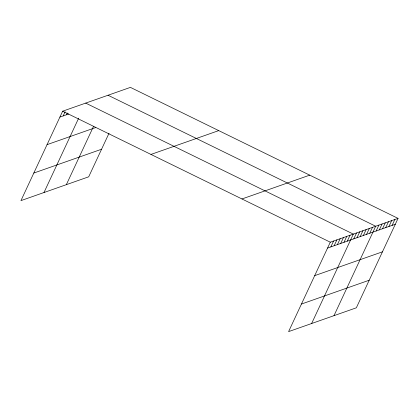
<?xml version="1.0" encoding="UTF-8"?>
<svg xmlns="http://www.w3.org/2000/svg" width="419" height="419" viewBox="0 0 419 419"><rect width="100%" height="100%" fill="white"/><g stroke="black" fill="none" stroke-linecap="round" stroke-linejoin="round"><path stroke-width="0.63" d="M398.05 218.378L330.292 242.192L288.591 331.618L356.349 307.803L398.05 218.378L130.409 87.382L62.651 111.197L20.95 200.622L88.708 176.808L109.019 133.258M63.201 115.922L65.118 111.805M66.49 114.764L67.312 112.999M43.99 192.525L78.662 118.168M66.349 184.669L93.521 126.391M330.842 246.911L333.582 241.035M334.132 245.759L336.871 239.878M337.421 244.602L340.165 238.72M340.715 243.444L343.454 237.563M344.004 242.287L346.743 236.41M347.299 241.129L350.038 235.253M311.631 323.52L353.327 234.095L85.686 103.1M353.783 238.851L356.522 232.974M356.978 237.73L359.717 231.848M360.172 236.604L362.912 230.728M363.367 235.483L366.106 229.607M366.557 234.357L369.301 228.481M369.752 233.236L372.496 227.36M333.99 315.659L375.691 226.234L108.05 95.244M376.142 230.989L378.886 225.113M379.336 229.869L382.076 223.992M382.531 228.748L385.271 222.866M385.726 227.622L388.465 221.745M388.921 226.501L391.66 220.624M392.116 225.38L394.855 219.498M59.907 117.079L68.685 113.994M47.054 144.649L95.647 127.57M33.808 173.052L101.566 149.237M150.971 154.428L218.728 130.613M241.967 198.962L309.73 175.147M327.548 248.069L395.311 224.254M314.695 275.639L382.453 251.824M301.45 304.047L369.207 280.232M62.651 111.197L330.292 242.192"/></g></svg>
